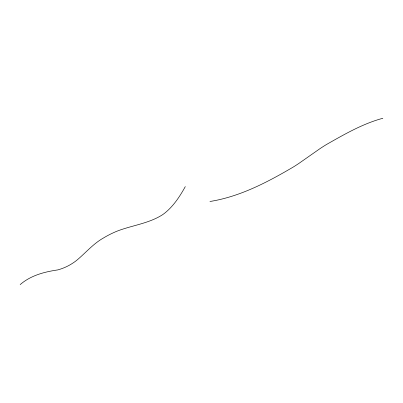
<?xml version="1.0" encoding="UTF-8"?>
<svg xmlns="http://www.w3.org/2000/svg" width="403" height="403" viewBox="0 0 403 403"><rect width="100%" height="100%" fill="white"/><g stroke="black" fill="none" stroke-linecap="round" stroke-linejoin="round"><path stroke-width="0.6" d="M185.304 186.594C179.914 196.276 173.718 205.847 165.013 212.89A64.802 50.571 67.6 0 1 161.598 215.328C148.516 223.317 133 225.317 118.799 230.496A141.398 110.341 67.6 0 0 114.714 232.153L111.918 233.428A156.445 122.084 67.6 0 0 103.425 238.017C93.153 243.775 85.597 252.963 76.63 260.373A84 65.553 67.6 0 1 74.192 262.192A86.126 67.21 67.6 0 1 57.815 269.904C44.31 271.889 30.759 275.41 20.15 284.619M209.918 201.49C239.951 196.689 267.385 182.237 293.339 166.998A325.206 253.784 67.6 0 0 298.845 163.447L320.088 148.576A354.841 276.911 67.6 0 1 326.229 144.652C344.142 134.466 362.509 123.827 382.442 118.381L382.85 118.638"/></g></svg>
